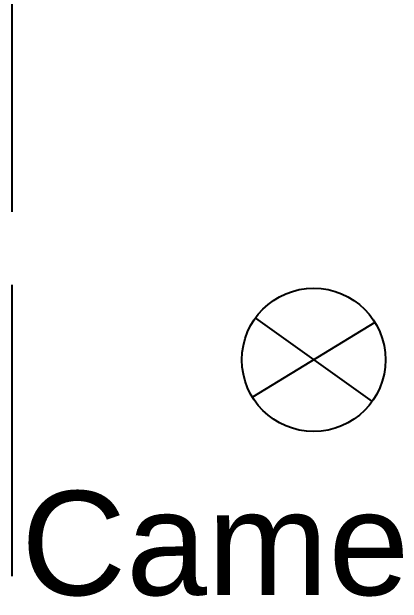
# Model space of a CAD drawing. Header units: millimetres. Extents: x 1251.1 to 1334.1, y 1577.6 to 1641.3.
# Drawn here: x 1299.961 to 1301.085, y 1613.214 to 1614.917 of the extents above; entities that cross this region are included whole.
import ezdxf

# ---------------------------------------------------------------- set-up
doc = ezdxf.new("R2010")
doc.units = ezdxf.units.MM
doc.linetypes.add('ACAD_ISO02W100', pattern=[15, 12, -3])
doc.layers.add('IMPIANTO ELETTRICO', color=7, linetype='Continuous')
doc.layers.add('MURATURA', color=140, linetype='Continuous')
doc.styles.get("Standard").update_dxf_attribs({"font": 'Arial.ttf'})

msp = doc.modelspace()

# ---------------------------------------------------------------- linework, layer by layer
at = {"layer": 'IMPIANTO ELETTRICO', "linetype": 'Continuous'}
for p, q in [((1301.0066, 1614.0222), (1300.6538, 1613.807)), ((1300.6622, 1614.0349), (1300.9983, 1613.7943))]:
    msp.add_line(p, q, dxfattribs=at)
msp.add_circle((1300.8302, 1613.9146), 0.2066, dxfattribs=at)
at = {"layer": 'MURATURA', "linetype": 'ACAD_ISO02W100'}
msp.add_line((1299.9612, 1627.781), (1299.9612, 1606.633), dxfattribs=at)
at = {"layer": 'MURATURA', "linetype": 'ACAD_ISO02W100', "ltscale": 0.07}
msp.add_line((1299.9612, 1627.781), (1299.9612, 1606.633), dxfattribs=at)

# ---------------------------------------------------------------- texts
at = {"layer": 'MURATURA', "insert": (1299.9878, 1613.5367), "char_height": 0.3, "attachment_point": 1}
msp.add_mtext_dynamic_manual_height_columns('{\\C0;Camera}', width=3.138539, gutter_width=12.5, heights=[0], dxfattribs=at)

doc.saveas('drawing.dxf')
